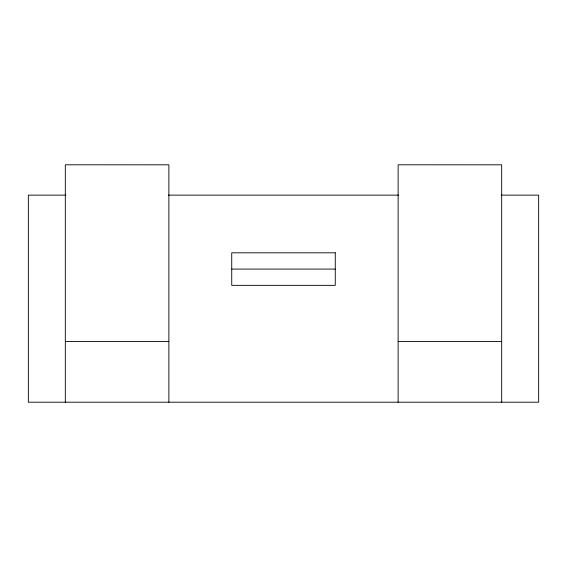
<?xml version="1.0" encoding="UTF-8"?>
<svg xmlns="http://www.w3.org/2000/svg" width="567" height="567" viewBox="0 0 567 567"><rect width="100%" height="100%" fill="white"/><g stroke="black" fill="none" stroke-linecap="round" stroke-linejoin="round"><path stroke-width="0.85" d="M65.892 195.126L28.35 195.126L28.35 402.201L538.65 402.201L538.65 195.126L501.108 195.126M168.328 195.126L398.672 195.126M231.797 269.077L335.168 269.077M65.325 341.554L168.867 341.554M398.133 341.554L501.675 341.554M501.675 402.201L501.675 164.813L398.133 164.799L398.133 402.201M168.867 402.201L168.867 164.813L65.325 164.799L65.325 402.201M335.267 252.811L231.733 252.811L231.733 285.35L335.267 285.35L335.267 252.811"/></g></svg>
